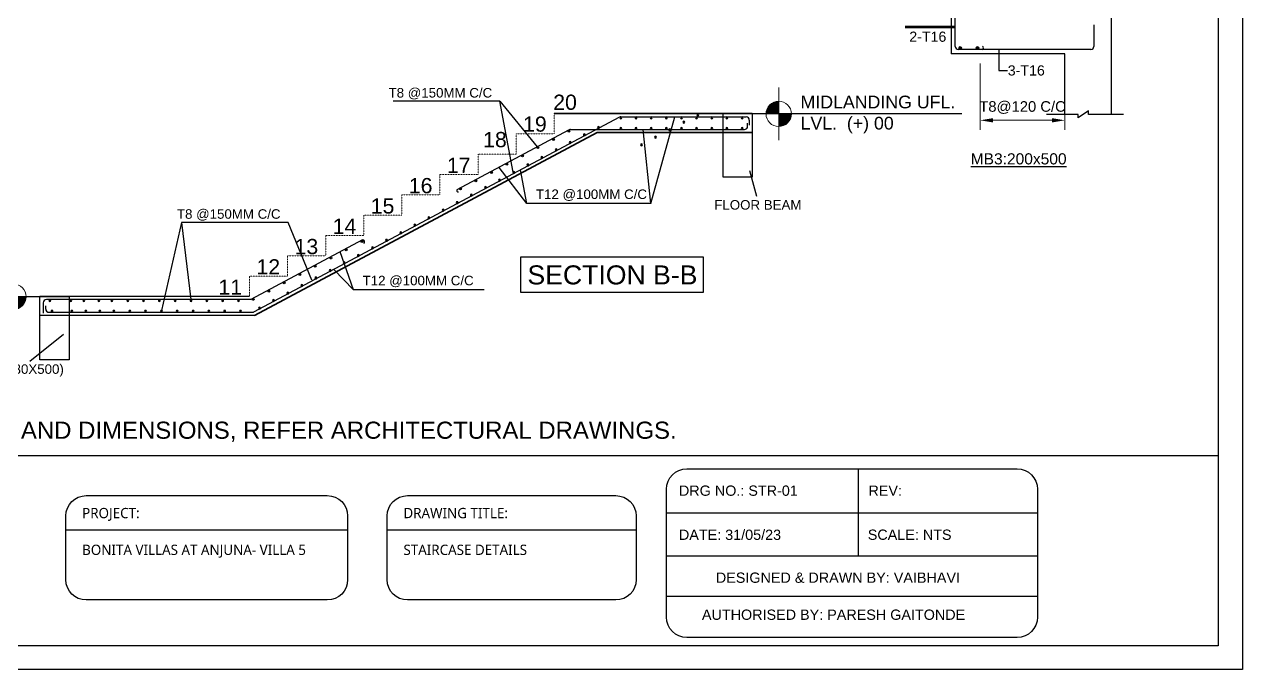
# Model space of a CAD drawing. Header units: millimetres. Extents: x 660818 to 959388, y -495289 to 50450.
# Drawn here: x 715798 to 725395, y -121378 to -116295 of the extents above; entities that cross this region are included whole.
import ezdxf
from ezdxf.enums import TextEntityAlignment as Align

# ---------------------------------------------------------------- set-up
doc = ezdxf.new("R2010")
doc.units = ezdxf.units.MM
doc.header["$LTSCALE"] = 0.01
doc.header["$MEASUREMENT"] = 0
doc.header["$PDMODE"] = 35
doc.linetypes.add('DASHED2', pattern=[0.375, 0.25, -0.125])
for name, color, linetype in [('1', 7, 'Continuous'), ('Concrete Line', 2, 'Continuous'), ('Cut Line', 31, 'Continuous'), ('Dimension', 31, 'Continuous'), ('Labels', 4, 'Continuous'), ('RAFT', 1, 'Continuous'), ('RCC BEAMS', 150, 'Continuous'), ('Reinforcement', 130, 'Continuous'), ('Staircase', 41, 'Continuous'), ('txt', 7, 'Continuous')]:
    doc.layers.add(name, color=color, linetype=linetype)
for name, color, linetype, lineweight in [('A - LEVELS', 7, 'Continuous', 0), ('Ele01', 7, 'Continuous', 20), ('G06 Steps Numbers', 4, 'Continuous', 18), ('SLAB', 72, 'Continuous', 40), ('Text1', 2, 'Continuous', 0)]:
    doc.layers.add(name, color=color, linetype=linetype, lineweight=lineweight)
doc.styles.add('SC-SansSerif', font='SansSerif')
doc.styles.add('STAIRCASE', font='arial.ttf', dxfattribs={"height": 80})
doc.styles.get("Standard").update_dxf_attribs({"font": 'arial.ttf'})
doc.styles.add('TXT2', font='romans.shx', dxfattribs={"width": 0.75, "height": 200})
doc.dimstyles.new('SCBBSDimStyl', dxfattribs={"dimtxt": 250, "dimasz": 100, "dimexe": 75, "dimexo": 75, "dimgap": 50, "dimtad": 1, "dimtoh": 1, "dimdec": 0, "dimzin": 0, "dimdsep": 46, "dimtxsty": 'SC-SansSerif', "dimcen": 0.045, "dimclrd": 8, "dimclre": 8, "dimclrt": 31, "dimadec": 0, "dimazin": 0, "dimtfac": 1, "dimtdec": 0, "dimtix": 1, "dimtofl": 0, "dimtmove": 0, "dimatfit": 3, "dimfxl": 1, "dimtolj": 1, "dimtzin": 0, "dimlwd": 0, "dimlwe": 0, "dimarcsym": 0})
doc.dimstyles.get("Standard").update_dxf_attribs({"dimtxt": 200, "dimasz": 0.18, "dimexe": 0.18, "dimexo": 0.0625, "dimgap": 0.09, "dimtad": 0, "dimtih": 1, "dimtoh": 1, "dimdec": 1, "dimzin": 0, "dimdsep": 46, "dimtxsty": 'Standard', "dimcen": 0.09, "dimadec": 0, "dimazin": 0, "dimtfac": 1, "dimtdec": 1, "dimtofl": 0, "dimtmove": 0, "dimatfit": 3, "dimfxl": 1, "dimtolj": 1, "dimtzin": 0, "dimarcsym": 0})

# ---------------------------------------------------------------- blocks, each defined once
blk = doc.blocks.new('reinf')
at = {"layer": 'Staircase', "linetype": 'Continuous'}
h = blk.add_hatch(color=4, dxfattribs=at)
h.dxf.hatch_style = 1
edge = h.paths.add_edge_path()
edge.add_arc((0, -7.7), 7.68, 0, 360)
at = {"layer": 'Reinforcement'}
blk.add_circle((0, -7.7), 7.68, dxfattribs=at)
blk = doc.blocks.new('*U864')
at = {"layer": 'Reinforcement', "lineweight": 25, "rotation": 181.5019024097986}
blk.add_blockref('reinf', (38.5, 0), dxfattribs=at)
blk = doc.blocks.new('*U859')
at = {"layer": '1', "color": 0, "linetype": 'ByBlock', "lineweight": -2, "transparency": 16777216, "rotation": 208.0834920909674}
for p in [(1150570.6, -124922), (1150692.6, -124856.9), (1150448.5, -124987.1), (1150204.5, -125117.4), (1150326.5, -125052.3), (1150082.4, -125182.5), (1149838.4, -125312.7), (1149960.4, -125247.6)]:
    blk.add_blockref('*U864', p, dxfattribs=at)
blk = doc.blocks.new('*U860')
at = {"layer": 'Reinforcement', "lineweight": 25, "rotation": 181.5019024097986}
blk.add_blockref('reinf', (38.5, 0), dxfattribs=at)
blk = doc.blocks.new('*U861')
at = {"layer": '1', "color": 0, "linetype": 'ByBlock', "lineweight": -2, "transparency": 16777216, "rotation": 208.0834920909674}
for p in [(1150570.6, -124922), (1150692.6, -124856.9), (1150448.5, -124987.1), (1150204.5, -125117.4), (1150326.5, -125052.3), (1150082.4, -125182.5), (1149838.4, -125312.7), (1149960.4, -125247.6)]:
    blk.add_blockref('*U860', p, dxfattribs=at)
blk = doc.blocks.new('*D869')
at = {"layer": 'Defpoints', "color": 0, "transparency": 16777216}
for p in [(723327.8, -116527.8), (723994.3, -116527.8, 0), (723327.8, -117050.5)]:
    blk.add_point(p, dxfattribs=at)
at = {"layer": 'Dimension', "color": 8, "lineweight": 0, "transparency": 16777216}
for p, q in [((723327.8, -116602.8), (723327.8, -117125.5)), ((723994.3, -116602.8), (723994.3, -117125.5)), ((723894.3, -117050.5), (723427.8, -117050.5))]:
    blk.add_line(p, q, dxfattribs=at)
at = {"layer": 'Dimension', "color": 8, "transparency": 16777216}
for points in [[(723427.8, -117033.9), (723427.8, -117067.2), (723327.8, -117050.5)], [(723894.3, -117033.9), (723894.3, -117067.2), (723994.3, -117050.5)]]:
    blk.add_solid(points, dxfattribs=at)
at = {"layer": 'Dimension', "color": 31, "transparency": 16777216, "insert": (723661, -116949.9), "char_height": 250, "attachment_point": 5, "style": 'SC-SansSerif'}
blk.add_mtext('\\A1;{\\H0.33333x;T8@120 C/C}', dxfattribs=at)
blk = doc.blocks.new('SSS')
at = {"lineweight": 13}
h = blk.add_hatch(color=0, dxfattribs=at)
h.dxf.hatch_style = 1
h.paths.add_polyline_path([(0, 2.3), (99.7, 2.3, 0.407361), (0, 99.7)])
h = blk.add_hatch(color=0, dxfattribs=at)
h.dxf.hatch_style = 1
h.paths.add_polyline_path([(0, 2.3), (-99.7, 2.3, 0.005863), (-99.7, 0, 0.414214), (0, -99.7)])
h = blk.add_hatch(color=0, dxfattribs=at)
h.dxf.hatch_style = 1
h.paths.add_polyline_path([(0, -99.7), (0, 2.3), (-99.7, 2.3, 0.005863), (-99.7, 0, 0.414214)])
at = {"color": 0, "lineweight": 13}
for p, q in [((0, 208.1), (0, -208.1)), ((-208.1, 2.3), (208.1, 2.3))]:
    blk.add_line(p, q, dxfattribs=at)
blk.add_circle((0, 0), 99.7, dxfattribs=at)

msp = doc.modelspace()

# ---------------------------------------------------------------- linework, layer by layer
at = {"lineweight": 53}
msp.add_line((723130.906, -116316.094), (722736.028, -116316.094), dxfattribs=at)
at = {"lineweight": 25}
msp.add_line((719543.513, -116900.373), (719838.827, -117259.993), dxfattribs=at)
at = {"color": 151}
for p, q in [((722366.148, -119795.97), (722366.148, -120481.324)), ((720855.809, -120142.833), (723778.353, -120142.833)), ((716125.308, -120275.492), (718344.799, -120275.492)), ((718656.168, -120275.492), (720617.915, -120275.492)), ((720855.809, -120481.324), (723778.353, -120481.324)), ((720855.809, -120799.356), (723778.353, -120799.356))]:
    msp.add_line(p, q, dxfattribs=at)
at = {"lineweight": 25}
for points in [[(719649.12, -117458.965), (719543.513, -116900.373), (718703.059, -116900.373)], [(720732.548, -117705.489), (719755.919, -117705.489)], [(718061.514, -118310.788), (717876.509, -117855.345), (717036.055, -117855.345)], [(719419.296, -118385.398), (718390.633, -118385.398)], [(719419.296, -118385.398), (718390.633, -118385.398)]]:
    msp.add_lwpolyline(points, dxfattribs=at)
at = {"color": 151}
for points in [[(721016.121, -119795.97), (723618.041, -119795.97, -0.41421356), (723778.353, -119956.282), (723778.353, -120964.982, -0.41421356), (723618.041, -121125.294), (721016.121, -121125.294, -0.41421356), (720855.809, -120964.982), (720855.809, -119956.282, -0.41421356)], [(716285.62, -120007.034), (718184.487, -120007.034, -0.41421356), (718344.799, -120167.346), (718344.799, -120669.243, -0.41421356), (718184.487, -120829.555), (716285.62, -120829.555, -0.41421356), (716125.308, -120669.243), (716125.308, -120167.346, -0.41421356)], [(718816.48, -120007.034), (720457.603, -120007.034, -0.41421356), (720617.915, -120167.346), (720617.915, -120669.243, -0.41421356), (720457.603, -120829.555), (718816.48, -120829.555, -0.41421356), (718656.168, -120669.243), (718656.168, -120167.346, -0.41421356)]]:
    msp.add_lwpolyline(points, format="xyb", close=True, dxfattribs=at)
at = {"layer": '1', "ltscale": 200}
for p, q in [((720732.548, -117705.489), (720923.155, -117022.858)), ((720732.548, -117705.489), (720671.616, -117122.858)), ((719755.919, -117705.489), (719537.209, -117423.165)), ((719755.919, -117705.489), (719705.228, -117441.955)), ((717036.055, -117855.345), (716879.777, -118548.15)), ((717036.055, -117855.345), (717109.925, -118462.858)), ((718390.633, -118385.398), (718286.117, -118087.002)), ((718390.633, -118385.398), (718286.117, -118087.002)), ((718390.633, -118385.398), (718235.652, -118225.729)), ((718390.633, -118385.398), (718235.652, -118225.729))]:
    msp.add_line(p, q, dxfattribs=at)
at = {"layer": 'Concrete Line', "lineweight": 25}
for p, q in [((724360.469, -117001.61, 0), (724360.469, -113651.096, 0)), ((723097.756, -116027.887), (723097.756, -116527.779)), ((723994.29, -117001.934, 0), (723994.29, -116528.103, 0))]:
    msp.add_line(p, q, dxfattribs=at)
msp.add_lwpolyline([(723994.29, -116527.779), (723097.756, -116528.103)], dxfattribs=at)
at = {"layer": 'Cut Line', "lineweight": 25}
msp.add_lwpolyline([(724457.254, -117003.967), (724180.646, -117003.967), (724180.646, -116977.01), (724099.776, -117030.924), (724099.776, -117003.967), (723848.708, -117003.967)], dxfattribs=at)
at = {"layer": 'Ele01', "linetype": 'DASHED2', "lineweight": 5, "ltscale": 20}
msp.add_lwpolyline([(718172.285, -118117.858), (718172.285, -117957.858), (718472.285, -117957.858), (718472.285, -117797.858), (718772.285, -117797.858), (718772.285, -117637.858), (719072.285, -117637.858), (719072.285, -117477.858), (719372.285, -117477.858), (719372.285, -117317.858), (719672.285, -117317.858), (719672.285, -117157.858), (719972.285, -117157.858), (719972.285, -116997.858)], dxfattribs=at)
at = {"layer": 'Ele01', "linetype": 'DASHED2', "ltscale": 20}
msp.add_lwpolyline([(717572.285, -118437.858), (717572.285, -118277.858), (717872.285, -118277.858), (717872.285, -118117.858), (718172.285, -118117.858)], dxfattribs=at)
at = {"layer": 'RAFT', "ltscale": 0.5}
for p, q in [((721532.285, -116997.858), (723184.057, -116997.858)), ((721510.2, -117446.619), (721565.651, -117647.619)), ((714696.427, -118438.59), (715928.01, -118438.59)), ((717572.285, -118437.858), (715920.366, -118437.858)), ((717609.785, -118587.858), (715920.366, -118587.858)), ((716107.575, -118736.734), (715842.035, -118951.888)), ((725202.708, -119694.405), (709716.038, -119694.405))]:
    msp.add_line(p, q, dxfattribs=at)
for points in [[(709511.749, -109666.29), (725394.706, -109666.29), (725394.706, -121378.173), (709511.749, -121378.173)], [(709716.038, -109815.355), (725202.708, -109815.355), (725202.708, -121191.916), (709716.038, -121191.916)]]:
    msp.add_lwpolyline(points, close=True, dxfattribs=at)
for points in [[(721302.285, -116997.858), (721532.285, -116997.858), (721532.285, -117497.858), (721302.285, -117497.858), (721302.285, -116997.858)], [(715920.366, -118437.858), (716150.366, -118437.858), (716150.366, -118937.858), (715920.366, -118937.858), (715920.366, -118437.858)]]:
    msp.add_lwpolyline(points, dxfattribs=at)
at = {"layer": 'RCC BEAMS', "color": 41}
msp.add_lwpolyline([(719709.37, -118127.306), (721144, -118127.306), (721144, -118406.8), (719709.37, -118406.8)], close=True, dxfattribs=at)
at = {"layer": 'Reinforcement', "lineweight": 25}
for p, q in [((723130.906, -116468.188), (723130.906, -116092.431)), ((724223.115, -116297.518), (724223.115, -116468.188)), ((724199.208, -116492.095), (723154.813, -116492.095)), ((724111.939, -116492.095), (723961.571, -116492.095))]:
    msp.add_line(p, q, dxfattribs=at)
at = {"layer": 'Reinforcement'}
for p, q in [((720485.382, -117025.873), (717603.535, -118562.858)), ((720497.441, -117022.858), (721483.208, -117022.858)), ((721495.463, -117097.233), (721495.463, -117072.828)), ((721508.833, -117048.483), (721508.833, -117089.141)), ((719208.469, -117595.081), (720088.234, -117125.873)), ((720100.293, -117122.858), (721469.838, -117122.858)), ((718461.713, -117993.351), (717581.387, -118462.858)), ((715946.962, -118488.483), (715946.962, -118570.577)), ((715966.327, -118537.233), (715966.327, -118511.384)), ((717581.387, -118462.858), (715972.587, -118462.858)), ((715991.952, -118562.858), (717603.535, -118562.858))]:
    msp.add_line(p, q, dxfattribs=at)
at = {"layer": 'Reinforcement', "lineweight": 25}
for centre, radius, start, end in [((723154.813, -116468.188), 23.907, 180, 270), ((723341.148, -116479.128), 12.98, 272.456263, 73.1181829), ((724199.208, -116468.188), 23.907, 270, 0)]:
    msp.add_arc(centre, radius, start, end, dxfattribs=at)
at = {"layer": 'Reinforcement'}
for centre, radius, start, end in [((720497.441, -117048.483), 25.625, 90, 118.0724869), ((721483.208, -117048.483), 25.625, 0, 90), ((720100.293, -117148.483), 25.625, 90, 118.0724869), ((721469.838, -117097.233), 25.625, 270, 0), ((719215.68, -117603.748), 11.274, 129.760246, 281.6811835), ((718463.236, -118008.915), 15.639, 305.3265284, 95.5893155), ((715972.587, -118488.483), 25.625, 90, 180), ((715991.952, -118537.233), 25.625, 180, 270)]:
    msp.add_arc(centre, radius, start, end, dxfattribs=at)
at = {"layer": 'SLAB', "color": 5, "lineweight": 35}
msp.add_line((717609.785, -118587.858), (720309.785, -117147.858), dxfattribs=at)
for points in [[(719972.285, -116997.858), (721532.285, -116997.858)], [(720309.785, -117147.858), (721532.285, -117147.858)]]:
    msp.add_lwpolyline(points, dxfattribs=at)

# ---------------------------------------------------------------- block references
at = {"color": 0, "lineweight": 0, "xscale": -1}
for p in [(721740.358, -117000.197), (715712.292, -118440.197)]:
    msp.add_blockref('SSS', p, dxfattribs=at)
at = {"layer": '1'}
for name, p in [('*U859', (-430574.649, 7746.019)), ('*U861', (-432206.874, 6876.469))]:
    msp.add_blockref(name, p, dxfattribs=at)
at = {"layer": 'Reinforcement', "color": 2, "linetype": 'Continuous', "lineweight": -3, "zscale": 1.2}
for p, xscale, yscale, rotation in [((723157.898, -116481.523), -1.199999999999999, 1.199999999999998, 90.00112196880059), ((723157.931, -116481.145), -1.199999999999999, 1.199999999999998, 90.00112196880059), ((723181.049, -116481.453), 1.2, 1.2, 270.0011219688005), ((723294.336, -116480.726, 0), -1.199999999999999, 1.199999999999998, 90.00112196880059), ((723294.368, -116480.348, 0), -1.199999999999999, 1.199999999999998, 90.00112196880059), ((723317.487, -116480.656, 0), 1.2, 1.2, 270.0011219688005)]:
    msp.add_blockref('reinf', p, dxfattribs=dict(at, xscale=xscale, yscale=yscale, rotation=rotation))
at = {"layer": 'Reinforcement', "lineweight": 25, "xscale": -1, "rotation": 330.4146054992341}
for p in [(720500.607, -117023.833), (720620.01, -117023.833), (720739.413, -117023.833), (720858.817, -117023.833), (720978.22, -117023.833), (720996.481, -117059.102), (721097.623, -117023.833), (721107.734, -116999.767), (721217.027, -117023.833), (721336.43, -117023.833), (721455.833, -117023.833), (720212.864, -117158.744), (720324.117, -117099.409), (720500.607, -117108.811), (720620.01, -117108.811), (720739.413, -117108.811), (720858.817, -117108.811), (720885.228, -117118.437), (720978.22, -117108.811), (721097.623, -117108.811), (721217.027, -117108.811), (721336.43, -117108.811), (721455.833, -117108.811), (720101.612, -117218.079), (720662.723, -117237.106), (720773.976, -117177.771), (719879.107, -117336.748), (719990.359, -117277.413), (719656.601, -117455.418), (719767.854, -117396.083), (719545.349, -117514.752), (719322.843, -117633.422), (719434.096, -117574.087), (719211.591, -117692.757), (718989.085, -117811.426), (719100.338, -117752.091), (718766.58, -117930.096), (718877.833, -117870.761), (718655.327, -117989.43), (718432.822, -118108.1), (718544.075, -118048.765), (718210.317, -118226.769), (718321.57, -118167.435), (718099.064, -118286.104), (717876.559, -118404.774), (717987.812, -118345.439), (716003.747, -118463.793), (716167.371, -118463.793), (716270.233, -118463.793), (716388.512, -118463.793), (716491.374, -118463.793), (716616.043, -118463.793), (716740.711, -118463.793), (716865.379, -118463.793), (716990.048, -118463.793), (717114.716, -118463.793), (717239.385, -118463.793), (717364.053, -118463.793), (717488.721, -118463.793), (717765.306, -118464.108), (716019.757, -118548.835), (716175.248, -118548.835), (716286.243, -118548.835), (716396.389, -118548.835), (716507.384, -118548.835), (716632.052, -118548.835), (716756.721, -118548.835), (716881.389, -118548.835), (717006.058, -118548.835), (717130.726, -118548.835), (717255.394, -118548.835), (717380.063, -118548.835), (717504.731, -118548.835), (717654.054, -118523.443)]:
    msp.add_blockref('reinf', p, dxfattribs=at)

# ---------------------------------------------------------------- texts
at = {"color": 0, "lineweight": 30, "ltscale": 150, "style": 'STAIRCASE'}
for s, p in [('2-T16', (722768.841, -116391.803)), ('3-T16', (723544.57, -116657.603))]:
    msp.add_text(s, height=80, dxfattribs=at).set_placement(p, align=Align.MIDDLE_LEFT)
for s, p in [('T8 @150MM C/C', (718667.014, -116871.194)), ('T12 @100MM C/C', (719827.959, -117670.503)), ('T8 @150MM C/C', (717000.01, -117826.165)), ('FLOOR BEAM ', (721232.778, -117754.118)), ('T12 @100MM C/C', (718462.673, -118350.412)), ('T12 @100MM C/C', (718462.673, -118350.412)), ('MB2(230X500)', (715404.686, -119047.913))]:
    msp.add_text(s, height=75).set_placement(p)
at = {"color": 151, "char_height": 80.9714, "attachment_point": 1}
for s, insert, width in [('DRG NO.: STR-01', (720954.375, -119927.614), 1015.33225), ('REV:', (722447.254, -119927.614), 1015.33225), ('DATE: 31/05/23', (720954.375, -120275.152), 1015.33225), ('SCALE: NTS', (722441.907, -120274.69), 1015.33225), ('DESIGNED & DRAWN BY: VAIBHAVI', (721245.287, -120613.141), 2448.42251), ('AUTHORISED BY: PARESH GAITONDE', (721135.57, -120904.862), 2448.42251)]:
    msp.add_mtext(s, dxfattribs=dict(at, insert=insert, width=width))
at = {"color": 151, "attachment_point": 1}
for s, width, heights, insert, char_height in [('{\\fLucida Calligraphy|b0|i0|c0|p66;PROJECT:}', 3995.39936, [-80.971], (716253.328, -120104.15), 80.9714), ('{\\fLucida Calligraphy|b0|i0|c0|p66;DRAWING TITLE:}', 3995.39936, [-80.971], (718784.188, -120104.15), 80.9714), ('{\\fLucida Calligraphy|b0|i0|c0|p66;\\H0.9x;\\C40;BONITA VILLAS AT ANJUNA- VILLA 5}', 2113.18205, [-218.923], (716253.328, -120393.707), 89.96822), ('{\\fLucida Calligraphy|b0|i0|c0|p66;\\H0.9x;\\C40;STAIRCASE DETAILS}', 4591.02795, [-80.971], (718784.188, -120393.707), 89.96822)]:
    msp.add_mtext_dynamic_manual_height_columns(s, width=width, gutter_width=12.5, heights=heights, dxfattribs=dict(at, insert=insert, char_height=char_height))
at = {"layer": 'A - LEVELS', "color": 7}
msp.add_text('SECTION B-B', height=150, rotation=360, dxfattribs=at).set_placement((719761.266, -118343.492))
at = {"layer": 'G06 Steps Numbers', "char_height": 120, "attachment_point": 3}
for s, heights, insert in [('20', [-122.538], (720150.412, -116848.359)), ('19', [-122.538], (719913.03, -117020.189)), ('18', [-122.538], (719598.29, -117142.296)), ('17', [-120.491], (719313.03, -117345.189)), ('16', [-122.538], (719013.03, -117505.189)), ('15', [-122.538], (718713.03, -117665.189)), ('14', [-120.491], (718413.03, -117825.189)), ('13', [-122.619], (718113.03, -117985.189)), ('12', [-120.491], (717813.03, -118145.189)), ('11', [-120.491], (717513.03, -118305.189))]:
    msp.add_mtext_dynamic_manual_height_columns(s, width=2316.68772, gutter_width=15, heights=heights, dxfattribs=dict(at, insert=insert))
at = {"layer": 'Labels', "lineweight": 25, "style": 'SC-SansSerif'}
msp.add_text('%%UMB3:200x500', height=87.6096, dxfattribs=at).set_placement((723630.293, -117424.188, 0), align=Align.BOTTOM_CENTER)
at = {"layer": 'Text1', "color": 0}
msp.add_text('*  FOR LEVELS AND DIMENSIONS, REFER ARCHITECTURAL DRAWINGS.', height=135, dxfattribs=at).set_placement((714377.416, -119559.409))
at = {"layer": 'txt', "linetype": 'ByBlock', "lineweight": 0, "insert": (722599.468, -117004.749), "char_height": 100, "width": 1573.94898, "attachment_point": 5, "style": 'TXT2'}
msp.add_mtext('\\pxi-3,l4,ql,t4;{\\fArial|b0|i0|c0|p34;\\W1;\\C7;MIDLANDING UFL.\\PLVL.  (+) 00}', dxfattribs=at)

# ---------------------------------------------------------------- dimensions: what is measured, and where the dimension line sits
at = {"layer": 'Dimension'}
dim = msp.add_linear_dim(base=(723327.756, -117050.517), p1=(723994.29, -116527.779, 0), p2=(723327.756, -116527.779), angle=180, text='{\\H0.33333x;T8@120 C/C}', dimstyle='SCBBSDimStyl', dxfattribs=at)
dim.commit()
dim.dimension.update_dxf_attribs({"geometry": '*D869', "text_midpoint": (723661.023, -117050.517), "dimtype": 160})

# ---------------------------------------------------------------- leaders
at = {"layer": 'Dimension', "color": 8, "lineweight": 25}
msp.add_leader([(723474.245, -116492.095), (723474.245, -116657.603), (723541.637, -116657.603)], dimstyle='Standard', dxfattribs=at)

doc.saveas('drawing.dxf')
